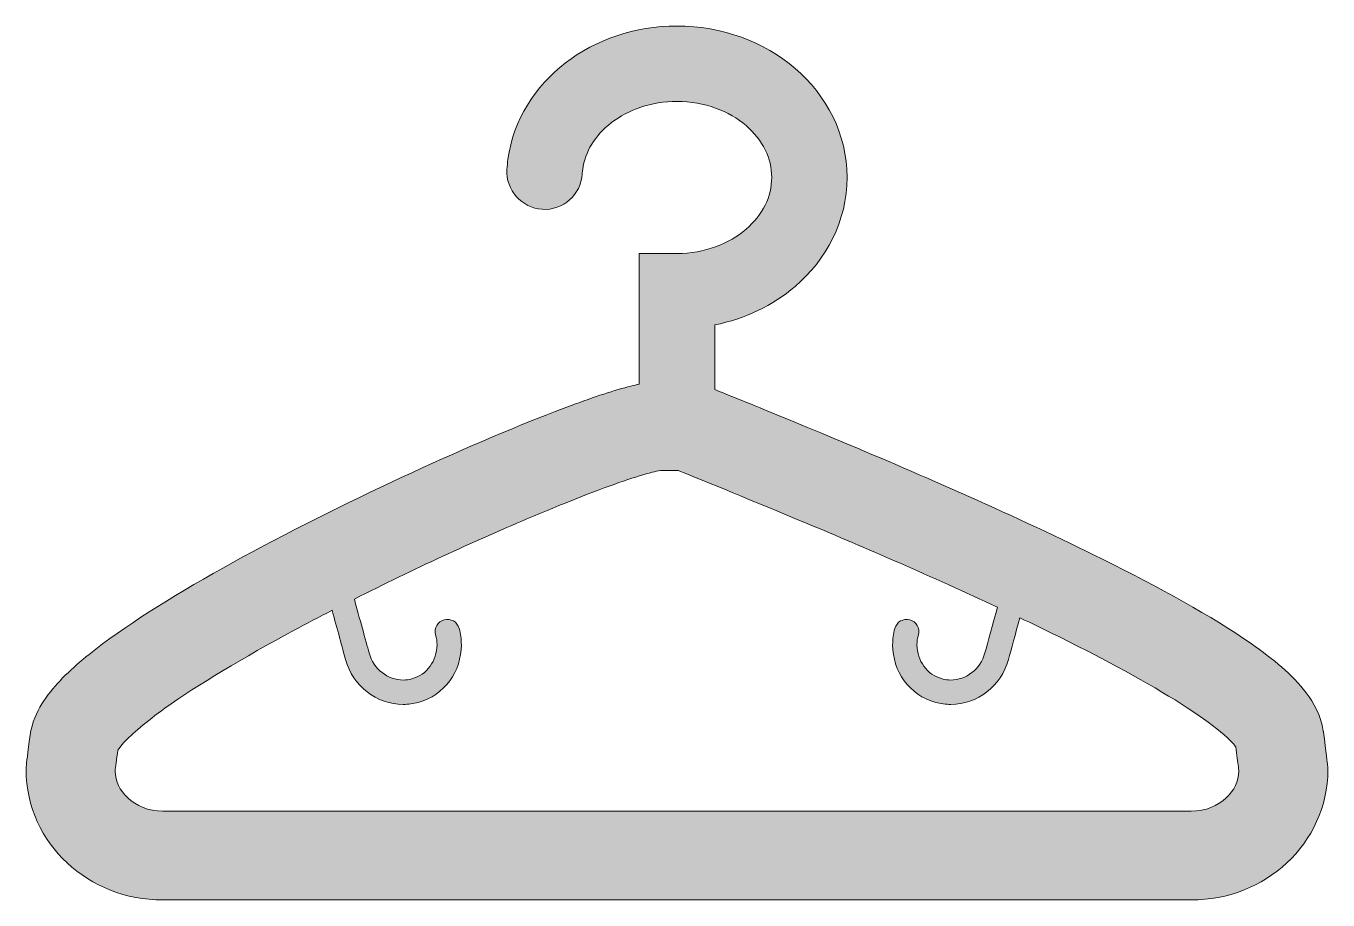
# Model space of a CAD drawing. Header units: inches. Extents: x 0 to 102, y 0 to 68.
import ezdxf

# ---------------------------------------------------------------- set-up
doc = ezdxf.new("R2010")
doc.units = ezdxf.units.IN
doc.header["$MEASUREMENT"] = 0
doc.layers.add('Layer 1', color=7, linetype='Continuous')

msp = doc.modelspace()

# ---------------------------------------------------------------- hatches: boundary and pattern name
at = {"layer": 'Layer 1', "true_color": 0x84d05f}
h = msp.add_hatch(color=83, dxfattribs=at)
h.dxf.hatch_style = 2
edge = h.paths.add_edge_path()
edge.add_spline(control_points=[(101.58, 10.56), (101.57, 10.58), (101.46, 11.54), (101.25, 13.09), (101.25, 13.09), (101.26, 13.03), (101.26, 13.03), (101.26, 13.03), (101.25, 13.11), (101.25, 13.11), (101.25, 13.12), (101.24, 13.14), (101.24, 13.16), (101.24, 13.16), (101.25, 13.11), (101.25, 13.11), (101.25, 13.11), (101.24, 13.16), (101.24, 13.16), (101.05, 14.46), (100.49, 15.38), (99.91, 16.16), (98.8, 17.61), (97.36, 18.76), (95.61, 20), (92.54, 22.14), (88.48, 24.36), (84, 26.59), (77.29, 29.93), (69.7, 33.23), (63.68, 35.75), (60.67, 37.01), (58.06, 38.08), (56.16, 38.85), (55.21, 39.23), (54.43, 39.55), (53.89, 39.77), (53.83, 39.79), (53.79, 39.81), (53.74, 39.83), (53.74, 39.83), (53.74, 44.87), (53.74, 44.87), (56.12, 45.34), (58.28, 46.38), (60.02, 47.87), (62.45, 49.94), (64.08, 52.98), (64.07, 56.38), (64.08, 59.77), (62.45, 62.81), (60.02, 64.88), (57.59, 66.96), (54.33, 68.19), (50.79, 68.19), (47.51, 68.19), (44.46, 67.13), (42.1, 65.31), (39.74, 63.5), (38.02, 60.86), (37.61, 57.79), (37.61, 57.79), (37.61, 57.8), (37.61, 57.8), (37.57, 57.53), (37.55, 57.26), (37.53, 57), (37.43, 55.38), (38.67, 53.99), (40.29, 53.89), (41.91, 53.79), (43.31, 55.02), (43.4, 56.65), (43.41, 56.77), (43.42, 56.89), (43.44, 57), (43.44, 57), (43.44, 57.01), (43.44, 57.01), (43.62, 58.36), (44.39, 59.65), (45.69, 60.65), (46.98, 61.65), (48.78, 62.31), (50.79, 62.31), (52.97, 62.31), (54.88, 61.55), (56.19, 60.42), (57.5, 59.28), (58.19, 57.88), (58.19, 56.38), (58.19, 54.87), (57.5, 53.48), (56.19, 52.33), (54.88, 51.21), (52.97, 50.44), (50.79, 50.44), (50.79, 50.44), (47.85, 50.44), (47.85, 50.44), (47.85, 50.44), (47.86, 40.25), (47.86, 40.25), (47.65, 40.2), (47.44, 40.16), (47.21, 40.1), (45.93, 39.78), (44.38, 39.26), (42.53, 38.58), (36.12, 36.2), (26.25, 31.77), (17.72, 27.19), (13.46, 24.9), (9.55, 22.58), (6.53, 20.39), (5.01, 19.29), (3.71, 18.23), (2.65, 17.11), (2.12, 16.55), (1.65, 15.97), (1.23, 15.3), (0.83, 14.63), (0.46, 13.86), (0.32, 12.86), (0.32, 12.86), (0.32, 12.87), (0.32, 12.87), (0.13, 11.45), (0.03, 10.58), (0.02, 10.56), (0.02, 10.56), (0, 10.36), (0, 10.36), (0, 10.36), (0, 10.15), (0, 10.15), (0, 7.28), (1.27, 4.68), (3.21, 2.89), (5.15, 1.08), (7.79, 0), (10.66, 0), (10.66, 0), (90.94, 0), (90.94, 0), (93.81, 0), (96.45, 1.08), (98.39, 2.89), (100.33, 4.68), (101.6, 7.28), (101.6, 10.15), (101.6, 10.15), (101.6, 10.36), (101.6, 10.36), (101.6, 10.36), (101.58, 10.56), (101.58, 10.56)], knot_values=[0, 0, 0, 0, 1, 1, 1, 2, 2, 2, 3, 3, 3, 4, 4, 4, 5, 5, 5, 6, 6, 6, 7, 7, 7, 8, 8, 8, 9, 9, 9, 10, 10, 10, 11, 11, 11, 12, 12, 12, 13, 13, 13, 14, 14, 14, 15, 15, 15, 16, 16, 16, 17, 17, 17, 18, 18, 18, 19, 19, 19, 20, 20, 20, 21, 21, 21, 22, 22, 22, 23, 23, 23, 24, 24, 24, 25, 25, 25, 26, 26, 26, 27, 27, 27, 28, 28, 28, 29, 29, 29, 30, 30, 30, 31, 31, 31, 32, 32, 32, 33, 33, 33, 34, 34, 34, 35, 35, 35, 36, 36, 36, 37, 37, 37, 38, 38, 38, 39, 39, 39, 40, 40, 40, 41, 41, 41, 42, 42, 42, 43, 43, 43, 44, 44, 44, 45, 45, 45, 46, 46, 46, 47, 47, 47, 48, 48, 48, 49, 49, 49, 50, 50, 50, 51, 51, 51, 52, 52, 52, 52], degree=3, periodic=1)
edge = h.paths.add_edge_path()
edge.add_spline(control_points=[(93.67, 7.96), (93.01, 7.35), (92.05, 6.93), (90.94, 6.93), (90.94, 6.93), (10.66, 6.93), (10.66, 6.93), (9.55, 6.93), (8.59, 7.35), (7.93, 7.96), (7.3, 8.56), (6.98, 9.26), (6.94, 10.04), (6.98, 10.36), (7.06, 10.93), (7.16, 11.7), (7.23, 11.81), (7.39, 12.02), (7.63, 12.28), (8.25, 12.95), (9.38, 13.92), (10.84, 14.96), (13.41, 16.79), (16.99, 18.92), (20.91, 21.04), (21.89, 21.56), (22.88, 22.08), (23.89, 22.6), (23.89, 22.59), (23.89, 22.58), (23.89, 22.57), (24.27, 21.2), (24.7, 19.62), (24.93, 18.77), (25.5, 16.67), (27.37, 15.26), (29.43, 15.26), (29.82, 15.26), (30.22, 15.31), (30.61, 15.41), (31.63, 15.69), (32.48, 16.31), (33.06, 17.11), (33.65, 17.9), (33.97, 18.88), (33.97, 19.91), (33.97, 20.33), (33.92, 20.77), (33.8, 21.19), (33.66, 21.7), (33.14, 22), (32.63, 21.86), (32.12, 21.72), (31.83, 21.2), (31.96, 20.69), (32.04, 20.43), (32.07, 20.17), (32.07, 19.91), (32.07, 19.29), (31.87, 18.7), (31.53, 18.23), (31.18, 17.76), (30.7, 17.41), (30.11, 17.25), (29.88, 17.19), (29.66, 17.16), (29.43, 17.16), (28.25, 17.16), (27.12, 17.99), (26.77, 19.27), (26.51, 20.21), (26.01, 22.03), (25.62, 23.48), (30.2, 25.79), (34.96, 27.98), (39.08, 29.73), (41.85, 30.91), (44.34, 31.88), (46.26, 32.56), (47.22, 32.89), (48.03, 33.15), (48.64, 33.31), (48.94, 33.39), (49.18, 33.45), (49.35, 33.48), (49.35, 33.48), (49.51, 33.51), (49.51, 33.51), (49.51, 33.51), (50.88, 33.51), (50.88, 33.51), (51, 33.46), (51.12, 33.41), (51.27, 33.35), (52.97, 32.66), (56.55, 31.22), (61.01, 29.35), (65.44, 27.5), (70.72, 25.22), (75.81, 22.84), (75.45, 21.53), (75.05, 20.07), (74.83, 19.27), (74.48, 17.99), (73.35, 17.16), (72.17, 17.16), (71.94, 17.16), (71.72, 17.19), (71.49, 17.25), (70.9, 17.41), (70.42, 17.76), (70.07, 18.23), (69.73, 18.7), (69.53, 19.29), (69.53, 19.91), (69.53, 20.17), (69.56, 20.43), (69.64, 20.69), (69.77, 21.2), (69.48, 21.72), (68.97, 21.86), (68.46, 22), (67.94, 21.7), (67.8, 21.19), (67.68, 20.77), (67.63, 20.33), (67.63, 19.91), (67.63, 18.88), (67.95, 17.9), (68.54, 17.11), (69.12, 16.31), (69.97, 15.69), (70.99, 15.41), (71.38, 15.31), (71.78, 15.26), (72.17, 15.26), (74.23, 15.26), (76.1, 16.67), (76.67, 18.77), (76.87, 19.51), (77.22, 20.79), (77.56, 22.02), (79.54, 21.07), (81.48, 20.12), (83.3, 19.18), (86.76, 17.38), (89.81, 15.62), (91.88, 14.14), (92.91, 13.41), (93.7, 12.74), (94.12, 12.29), (94.27, 12.13), (94.35, 12.02), (94.41, 11.94), (94.49, 11.31), (94.56, 10.77), (94.61, 10.4), (94.63, 10.25), (94.64, 10.14), (94.65, 10.04), (94.62, 9.26), (94.3, 8.56), (93.67, 7.96)], knot_values=[0, 0, 0, 0, 1, 1, 1, 2, 2, 2, 3, 3, 3, 4, 4, 4, 5, 5, 5, 6, 6, 6, 7, 7, 7, 8, 8, 8, 9, 9, 9, 10, 10, 10, 11, 11, 11, 12, 12, 12, 13, 13, 13, 14, 14, 14, 15, 15, 15, 16, 16, 16, 17, 17, 17, 18, 18, 18, 19, 19, 19, 20, 20, 20, 21, 21, 21, 22, 22, 22, 23, 23, 23, 24, 24, 24, 25, 25, 25, 26, 26, 26, 27, 27, 27, 28, 28, 28, 29, 29, 29, 30, 30, 30, 31, 31, 31, 32, 32, 32, 33, 33, 33, 34, 34, 34, 35, 35, 35, 36, 36, 36, 37, 37, 37, 38, 38, 38, 39, 39, 39, 40, 40, 40, 41, 41, 41, 42, 42, 42, 43, 43, 43, 44, 44, 44, 45, 45, 45, 46, 46, 46, 47, 47, 47, 48, 48, 48, 49, 49, 49, 50, 50, 50, 51, 51, 51, 52, 52, 52, 53, 53, 53, 54, 54, 54, 54], degree=3, periodic=1)

# ---------------------------------------------------------------- linework, layer by layer
at = {"layer": 'Layer 1', "lineweight": 0}
for points, knots in [([(101.58, 10.56), (101.57, 10.58), (101.46, 11.54), (101.25, 13.09), (101.25, 13.09), (101.26, 13.03), (101.26, 13.03), (101.26, 13.03), (101.25, 13.11), (101.25, 13.11), (101.25, 13.12), (101.24, 13.14), (101.24, 13.16), (101.24, 13.16), (101.25, 13.11), (101.25, 13.11), (101.25, 13.11), (101.24, 13.16), (101.24, 13.16), (101.05, 14.46), (100.49, 15.38), (99.91, 16.16), (98.8, 17.61), (97.36, 18.76), (95.61, 20), (92.54, 22.14), (88.48, 24.36), (84, 26.59), (77.29, 29.93), (69.7, 33.23), (63.68, 35.75), (60.67, 37.01), (58.06, 38.08), (56.16, 38.85), (55.21, 39.23), (54.43, 39.55), (53.89, 39.77), (53.83, 39.79), (53.79, 39.81), (53.74, 39.83), (53.74, 39.83), (53.74, 44.87), (53.74, 44.87), (56.12, 45.34), (58.28, 46.38), (60.02, 47.87), (62.45, 49.94), (64.08, 52.98), (64.07, 56.38), (64.08, 59.77), (62.45, 62.81), (60.02, 64.88), (57.59, 66.96), (54.33, 68.19), (50.79, 68.19), (47.51, 68.19), (44.46, 67.13), (42.1, 65.31), (39.74, 63.5), (38.02, 60.86), (37.61, 57.79), (37.61, 57.79), (37.61, 57.8), (37.61, 57.8), (37.57, 57.53), (37.55, 57.26), (37.53, 57), (37.43, 55.38), (38.67, 53.99), (40.29, 53.89), (41.91, 53.79), (43.31, 55.02), (43.4, 56.65), (43.41, 56.77), (43.42, 56.89), (43.44, 57), (43.44, 57), (43.44, 57.01), (43.44, 57.01), (43.62, 58.36), (44.39, 59.65), (45.69, 60.65), (46.98, 61.65), (48.78, 62.31), (50.79, 62.31), (52.97, 62.31), (54.88, 61.55), (56.19, 60.42), (57.5, 59.28), (58.19, 57.88), (58.19, 56.38), (58.19, 54.87), (57.5, 53.48), (56.19, 52.33), (54.88, 51.21), (52.97, 50.44), (50.79, 50.44), (50.79, 50.44), (47.85, 50.44), (47.85, 50.44), (47.85, 50.44), (47.86, 40.25), (47.86, 40.25), (47.65, 40.2), (47.44, 40.16), (47.21, 40.1), (45.93, 39.78), (44.38, 39.26), (42.53, 38.58), (36.12, 36.2), (26.25, 31.77), (17.72, 27.19), (13.46, 24.9), (9.55, 22.58), (6.53, 20.39), (5.01, 19.29), (3.71, 18.23), (2.65, 17.11), (2.12, 16.55), (1.65, 15.97), (1.23, 15.3), (0.83, 14.63), (0.46, 13.86), (0.32, 12.86), (0.32, 12.86), (0.32, 12.87), (0.32, 12.87), (0.13, 11.45), (0.03, 10.58), (0.02, 10.56), (0.02, 10.56), (0, 10.36), (0, 10.36), (0, 10.36), (0, 10.15), (0, 10.15), (0, 7.28), (1.27, 4.68), (3.21, 2.89), (5.15, 1.08), (7.79, 0), (10.66, 0), (10.66, 0), (90.94, 0), (90.94, 0), (93.81, 0), (96.45, 1.08), (98.39, 2.89), (100.33, 4.68), (101.6, 7.28), (101.6, 10.15), (101.6, 10.15), (101.6, 10.36), (101.6, 10.36), (101.6, 10.36), (101.58, 10.56), (101.58, 10.56)], [0, 0, 0, 0, 1, 1, 1, 2, 2, 2, 3, 3, 3, 4, 4, 4, 5, 5, 5, 6, 6, 6, 7, 7, 7, 8, 8, 8, 9, 9, 9, 10, 10, 10, 11, 11, 11, 12, 12, 12, 13, 13, 13, 14, 14, 14, 15, 15, 15, 16, 16, 16, 17, 17, 17, 18, 18, 18, 19, 19, 19, 20, 20, 20, 21, 21, 21, 22, 22, 22, 23, 23, 23, 24, 24, 24, 25, 25, 25, 26, 26, 26, 27, 27, 27, 28, 28, 28, 29, 29, 29, 30, 30, 30, 31, 31, 31, 32, 32, 32, 33, 33, 33, 34, 34, 34, 35, 35, 35, 36, 36, 36, 37, 37, 37, 38, 38, 38, 39, 39, 39, 40, 40, 40, 41, 41, 41, 42, 42, 42, 43, 43, 43, 44, 44, 44, 45, 45, 45, 46, 46, 46, 47, 47, 47, 48, 48, 48, 49, 49, 49, 50, 50, 50, 51, 51, 51, 52, 52, 52, 52]), ([(93.67, 7.96), (93.01, 7.35), (92.05, 6.93), (90.94, 6.93), (90.94, 6.93), (10.66, 6.93), (10.66, 6.93), (9.55, 6.93), (8.59, 7.35), (7.93, 7.96), (7.3, 8.56), (6.98, 9.26), (6.94, 10.04), (6.98, 10.36), (7.06, 10.93), (7.16, 11.7), (7.23, 11.81), (7.39, 12.02), (7.63, 12.28), (8.25, 12.95), (9.38, 13.92), (10.84, 14.96), (13.41, 16.79), (16.99, 18.92), (20.91, 21.04), (21.89, 21.56), (22.88, 22.08), (23.89, 22.6), (23.89, 22.59), (23.89, 22.58), (23.89, 22.57), (24.27, 21.2), (24.7, 19.62), (24.93, 18.77), (25.5, 16.67), (27.37, 15.26), (29.43, 15.26), (29.82, 15.26), (30.22, 15.31), (30.61, 15.41), (31.63, 15.69), (32.48, 16.31), (33.06, 17.11), (33.65, 17.9), (33.97, 18.88), (33.97, 19.91), (33.97, 20.33), (33.92, 20.77), (33.8, 21.19), (33.66, 21.7), (33.14, 22), (32.63, 21.86), (32.12, 21.72), (31.83, 21.2), (31.96, 20.69), (32.04, 20.43), (32.07, 20.17), (32.07, 19.91), (32.07, 19.29), (31.87, 18.7), (31.53, 18.23), (31.18, 17.76), (30.7, 17.41), (30.11, 17.25), (29.88, 17.19), (29.66, 17.16), (29.43, 17.16), (28.25, 17.16), (27.12, 17.99), (26.77, 19.27), (26.51, 20.21), (26.01, 22.03), (25.62, 23.48), (30.2, 25.79), (34.96, 27.98), (39.08, 29.73), (41.85, 30.91), (44.34, 31.88), (46.26, 32.56), (47.22, 32.89), (48.03, 33.15), (48.64, 33.31), (48.94, 33.39), (49.18, 33.45), (49.35, 33.48), (49.35, 33.48), (49.51, 33.51), (49.51, 33.51), (49.51, 33.51), (50.88, 33.51), (50.88, 33.51), (51, 33.46), (51.12, 33.41), (51.27, 33.35), (52.97, 32.66), (56.55, 31.22), (61.01, 29.35), (65.44, 27.5), (70.72, 25.22), (75.81, 22.84), (75.45, 21.53), (75.05, 20.07), (74.83, 19.27), (74.48, 17.99), (73.35, 17.16), (72.17, 17.16), (71.94, 17.16), (71.72, 17.19), (71.49, 17.25), (70.9, 17.41), (70.42, 17.76), (70.07, 18.23), (69.73, 18.7), (69.53, 19.29), (69.53, 19.91), (69.53, 20.17), (69.56, 20.43), (69.64, 20.69), (69.77, 21.2), (69.48, 21.72), (68.97, 21.86), (68.46, 22), (67.94, 21.7), (67.8, 21.19), (67.68, 20.77), (67.63, 20.33), (67.63, 19.91), (67.63, 18.88), (67.95, 17.9), (68.54, 17.11), (69.12, 16.31), (69.97, 15.69), (70.99, 15.41), (71.38, 15.31), (71.78, 15.26), (72.17, 15.26), (74.23, 15.26), (76.1, 16.67), (76.67, 18.77), (76.87, 19.51), (77.22, 20.79), (77.56, 22.02), (79.54, 21.07), (81.48, 20.12), (83.3, 19.18), (86.76, 17.38), (89.81, 15.62), (91.88, 14.14), (92.91, 13.41), (93.7, 12.74), (94.12, 12.29), (94.27, 12.13), (94.35, 12.02), (94.41, 11.94), (94.49, 11.31), (94.56, 10.77), (94.61, 10.4), (94.63, 10.25), (94.64, 10.14), (94.65, 10.04), (94.62, 9.26), (94.3, 8.56), (93.67, 7.96)], [0, 0, 0, 0, 1, 1, 1, 2, 2, 2, 3, 3, 3, 4, 4, 4, 5, 5, 5, 6, 6, 6, 7, 7, 7, 8, 8, 8, 9, 9, 9, 10, 10, 10, 11, 11, 11, 12, 12, 12, 13, 13, 13, 14, 14, 14, 15, 15, 15, 16, 16, 16, 17, 17, 17, 18, 18, 18, 19, 19, 19, 20, 20, 20, 21, 21, 21, 22, 22, 22, 23, 23, 23, 24, 24, 24, 25, 25, 25, 26, 26, 26, 27, 27, 27, 28, 28, 28, 29, 29, 29, 30, 30, 30, 31, 31, 31, 32, 32, 32, 33, 33, 33, 34, 34, 34, 35, 35, 35, 36, 36, 36, 37, 37, 37, 38, 38, 38, 39, 39, 39, 40, 40, 40, 41, 41, 41, 42, 42, 42, 43, 43, 43, 44, 44, 44, 45, 45, 45, 46, 46, 46, 47, 47, 47, 48, 48, 48, 49, 49, 49, 50, 50, 50, 51, 51, 51, 52, 52, 52, 53, 53, 53, 54, 54, 54, 54])]:
    msp.add_open_spline(points, degree=3, knots=knots, dxfattribs=at)

doc.saveas('drawing.dxf')
